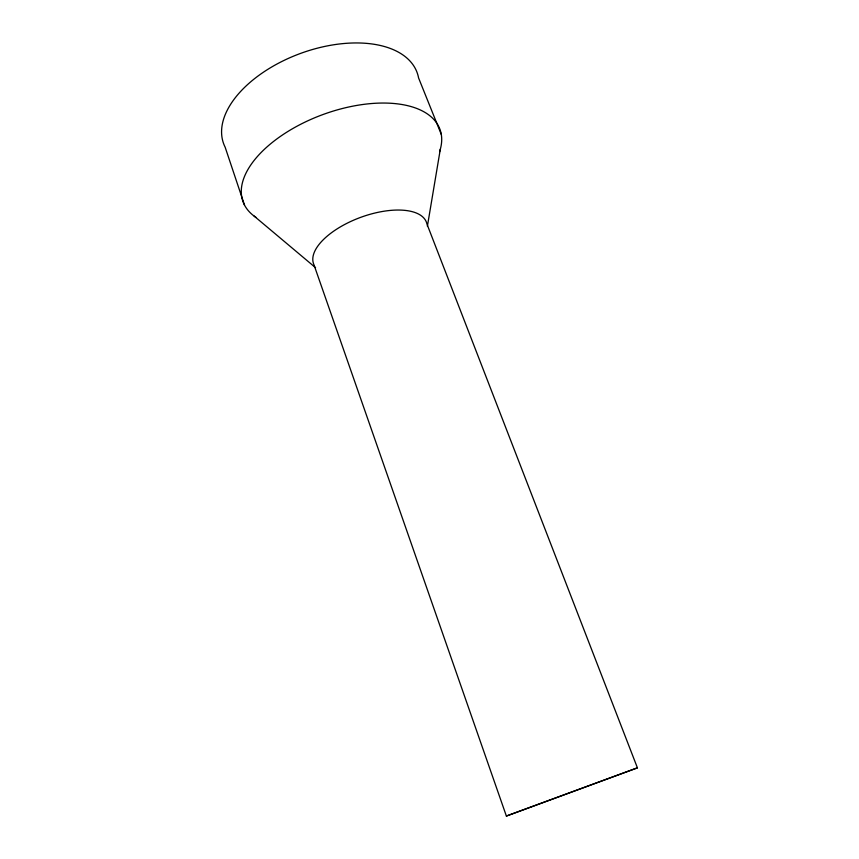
<?xml version="1.0" encoding="UTF-8"?>
<svg xmlns="http://www.w3.org/2000/svg" width="859" height="859" viewBox="0 0 859 859"><rect width="100%" height="100%" fill="white"/><g stroke="black" fill="none" stroke-linecap="round" stroke-linejoin="round"><path stroke-width="1.29" d="M427.395 226.239L440.313 149.251M506.381 816.05L637.421 767.839L426.912 223.909A60.13 27.327 -20.2 0 0 361.456 217.069A60.13 27.327 -20.2 0 0 313.889 264.583L506.381 816.05L637.421 767.839M254.124 216.081L315.575 267.707M441.279 134.401L418.569 77.901A103.069 58.187 -20.2 0 0 301.799 52.968A103.069 58.187 -20.2 0 0 225.122 147.136L244.482 205M256.111 217.477A104.895 54.257 -20.2 0 1 324.262 114.064A104.895 54.257 -20.2 0 1 439.593 151.613"/></g></svg>
